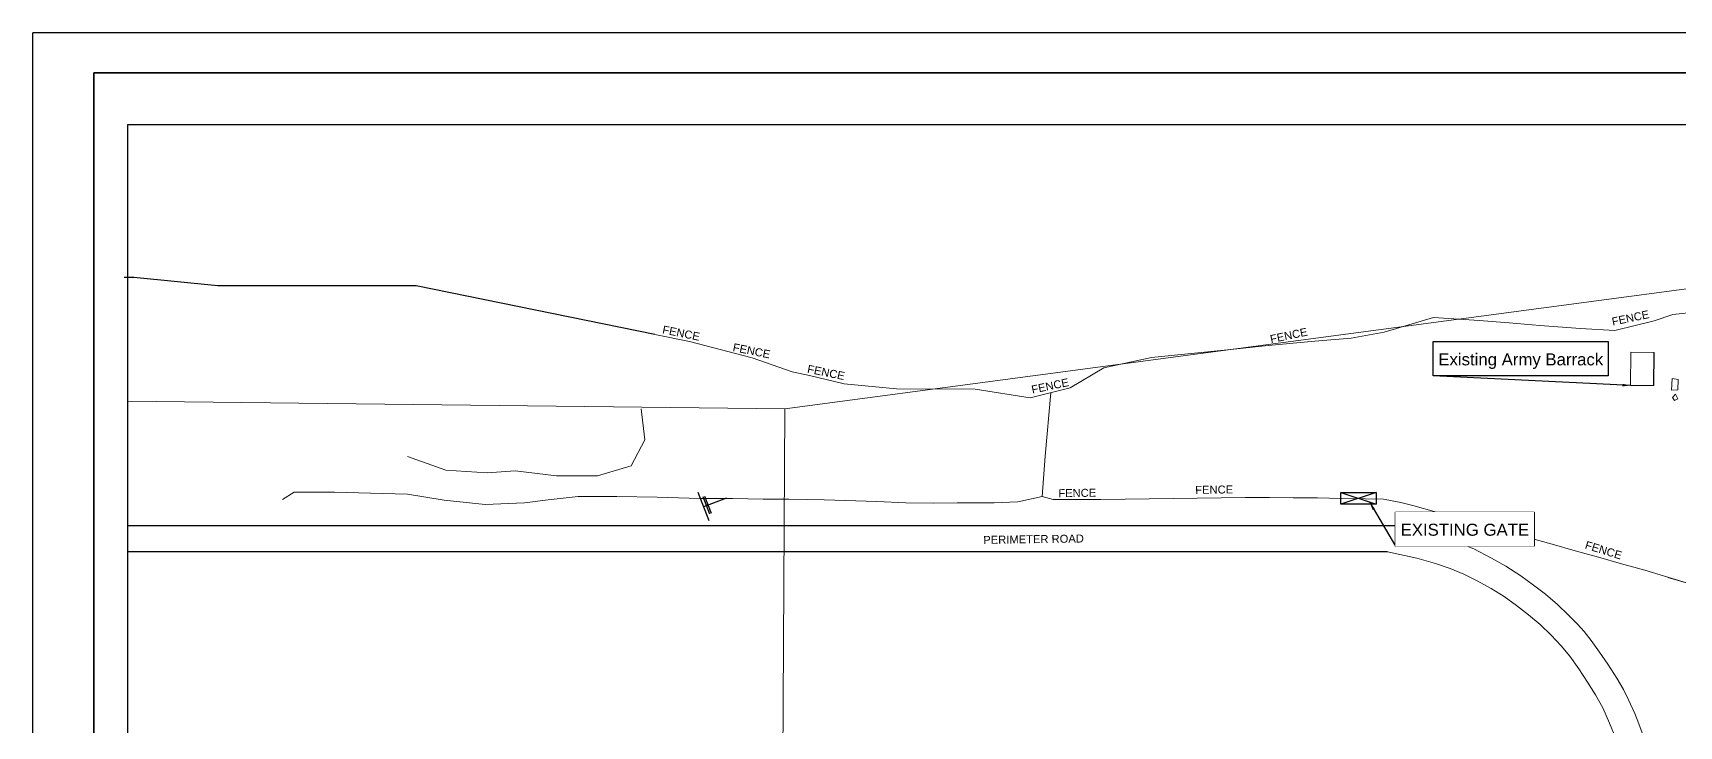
# Model space of a CAD drawing. Header units: metres. Extents: x 625987 to 635197, y 3048449 to 3066446.
# Drawn here: x 634048.8 to 634460.2, y 3063103.2 to 3063276.5 of the extents above; entities that cross this region are included whole.
import ezdxf

# ---------------------------------------------------------------- set-up
doc = ezdxf.new("R2010")
doc.units = ezdxf.units.M
for name, color, linetype in [('BUILDING', 10, 'Continuous'), ('Drain', 5, 'Continuous'), ('FENCE', 35, 'Continuous'), ('MATERIAL_BOUNDARY', 2, 'Continuous'), ('PERIMETER_ROAD', 4, 'Continuous'), ('SLAB', 251, 'Continuous')]:
    doc.layers.add(name, color=color, linetype=linetype)
doc.layers.add('C-CLER-AERO', color=253, linetype='Continuous', lineweight=5)
doc.layers.add('Gate', color=240, linetype='Continuous', lineweight=15)
doc.styles.add('ADPI R', font='swiss.ttf')
doc.styles.add('ARIAL', font='arial.ttf')
doc.styles.get("Standard").update_dxf_attribs({"font": 'arial.ttf'})
doc.linetypes.add('OLS', pattern='A,4,-2,4,-2,["OLS",ADPI R,S=1.2,R=0,X=-1.7,Y=-0.5],-2,4,-2,4,-2', length=26)
doc.dimstyles.get("Standard").update_dxf_attribs({"dimtxt": 0.18, "dimasz": 0.18, "dimexe": 0.18, "dimexo": 0.0625, "dimgap": 0.09, "dimtad": 0, "dimtih": 1, "dimtoh": 1, "dimdec": 4, "dimzin": 0, "dimdsep": 46, "dimtxsty": 'Standard', "dimcen": 0.09, "dimadec": 0, "dimazin": 0, "dimtfac": 1, "dimtdec": 4, "dimtofl": 0, "dimtmove": 0, "dimatfit": 3, "dimfxl": 1, "dimtolj": 1, "dimtzin": 0, "dimarcsym": 0})

# ---------------------------------------------------------------- blocks, each defined once
blk = doc.blocks.new('testla$0$ElectricPole')
for p, q in [((-3.82, 6.18), (3.82, 6.18)), ((-2.29, 5.43), (2.29, 5.43)), ((-2.29, 4.99), (2.29, 4.99)), ((0, 6.18), (0, 0))]:
    blk.add_line(p, q)

msp = doc.modelspace()

# ---------------------------------------------------------------- linework, layer by layer
at = {"color": 6, "linetype": 'Continuous', "lineweight": 35}
for p, q in [((634670.9, 3063266.57, 24561121.52), (634063.98, 3063266.57, 24561121.52)), ((634670.9, 3063266.57, 24561121.52), (634063.98, 3063266.57, 24561121.52)), ((634063.98, 3063266.57, 24561121.52), (634063.98, 3062842.07, 24561121.52))]:
    msp.add_line(p, q, dxfattribs=at)
at = {"extrusion": (-0.002803, 2.36744e-05, 0.999996)}
msp.add_line((634453.97, 3063188.35, 0.36), (634454.04, 3063196.67, 0.37), dxfattribs=at)
for p, q in [((634384.53, 3063161.63), (634375.69, 3063158.74)), ((634375.69, 3063161.63), (634384.53, 3063158.74)), ((634389.18, 3063153.32, 0.48), (634072.44, 3063153.32, 0.48)), ((634387.39, 3063146.76, 0.52), (634072.44, 3063146.76, 0.52))]:
    msp.add_line(p, q)
at = {"elevation": 1.07, "flags": 128}
msp.add_lwpolyline([(634204.22, 3063201.13), (634144.53, 3063213.33), (634094.97, 3063213.33), (634074, 3063215.35), (634071.59, 3063215.35)], dxfattribs=at)
for points, elevation in [([(634398.78, 3063199.34), (634442.49, 3063199.34), (634442.49, 3063190.81), (634398.78, 3063190.81)], -0.21), ([(634389.35, 3063156.75), (634424.01, 3063156.75), (634424.01, 3063148.21), (634389.35, 3063148.21)], 0.72)]:
    msp.add_lwpolyline(points, close=True, dxfattribs=dict(elevation=elevation))
msp.add_lwpolyline([(634375.69, 3063161.63), (634384.53, 3063161.63), (634384.53, 3063158.74), (634375.69, 3063158.74)], close=True)
at = {"layer": 'BUILDING'}
msp.add_line((634048.76, 3062831.02, 24561121.52), (634048.76, 3063276.52, 24561121.52), dxfattribs=at)
msp.add_line((634048.76, 3062831.02, 24561121.52), (634048.76, 3063276.52, 24561121.52), dxfattribs=at)
at = {"layer": 'BUILDING', "color": 7, "lineweight": 13}
msp.add_polyline3d([(634453.97, 3063188.35, 0.36), (634454.04, 3063196.67, 0.37), (634448.17, 3063196.71, 0.42), (634448.1, 3063188.38, 0.42)], close=True, dxfattribs=at)
msp.add_polyline3d([(634459.38, 3063186.2, 0.28), (634458.57, 3063185.37, 0.35), (634459.09, 3063184.61, 0.32), (634459.93, 3063185.02, 0.33), (634459.38, 3063186.2, 0.28)], dxfattribs=at)
at = {"layer": 'C-CLER-AERO', "linetype": 'OLS', "ltscale": 2.5, "extrusion": (-0.018935, 0.000120907, 0.999821)}
for q in [(634599.18, 3063230.78, -1300.89), (634234.94, 3062902.59, -1307.75)]:
    msp.add_line((634236.74, 3063182.58, -1307.75), q, dxfattribs=at)
at = {"layer": 'C-CLER-AERO', "linetype": 'OLS', "ltscale": 2.5, "extrusion": (-1.70488e-06, -1.15276e-06, 1)}
msp.add_line((634072.44, 3063184.5, -1307.75), (634236.74, 3063182.58, -1307.75), dxfattribs=at)
at = {"layer": 'Defpoints'}
for p in [(634048.76, 3062831.02, 24561121.52), (634048.76, 3062831.02, 24561121.52), (634048.76, 3062831.02, 24561121.52), (634048.76, 3062831.02, 24561121.52), (634048.76, 3062831.02, 24561121.52), (634678.76, 3063276.52, 24561121.52), (634048.76, 3062831.02, 24561121.52)]:
    msp.add_line(p, (634048.76, 3063276.52, 24561121.52), dxfattribs=at)
at = {"layer": 'Drain', "color": 9, "elevation": -1309.12}
msp.add_lwpolyline([(634072.44, 3063253.55), (634072.44, 3062882.3), (634597.44, 3062882.3), (634597.44, 3063253.55)], close=True, dxfattribs=at)
at = {"layer": 'FENCE', "color": 7, "lineweight": 13}
for points in [[(634463.38, 3063206.64, 0.09), (634458.66, 3063206.1, -0.35), (634454.05, 3063204.54, 0.09), (634444.22, 3063202.14, 0.47), (634435.63, 3063202.64, 0.46), (634425.45, 3063203.39, 0.45), (634417.73, 3063204.04, 0.45), (634410.3, 3063204.65, 0.58), (634398.88, 3063205.38, 0.74), (634386.5, 3063201.69, 0.88), (634386.5, 3063201.69, 0.88), (634378.28, 3063200.25, 0.93), (634369.18, 3063199.44, 1.02), (634357.53, 3063198.38, 1.18), (634347.4, 3063197.32, 1.06), (634328.37, 3063195.36, 1.15), (634316.48, 3063192.8, 1.2), (634308.05, 3063187.8, 1.29), (634298.01, 3063185.28, 0.68), (634284.25, 3063187.46, 0.89), (634264.65, 3063187.53, 0.95), (634251.56, 3063188.83, 0.89), (634242.87, 3063190.89, 0.92), (634238.56, 3063191.83, 1.01), (634228.51, 3063195.27, 1.04), (634212.87, 3063199.37, 1.21), (634204.22, 3063201.13, 1.07)], [(634301.02, 3063160.61, 1.64), (634301.8, 3063170.7, 1.47), (634303.17, 3063186.57, 1.32)], [(634386.37, 3063159.97, 0.63), (634381.89, 3063160.04, 0.48), (634375.83, 3063160.14, 0.54), (634369.84, 3063160.28, 0.55), (634363.77, 3063160.33, 0.58), (634357.87, 3063160.41, 0.42), (634351.76, 3063160.36, 0.52), (634339.79, 3063160.24, 0.52), (634333.8, 3063160.16, 0.6), (634327.75, 3063160.08, 0.73), (634321.8, 3063160, 0.86), (634315.72, 3063159.91, 1.02), (634303.75, 3063159.84, 1.3), (634301.02, 3063160.61, 1.64), (634294.98, 3063159.28, 1.48), (634289.01, 3063159.06, 1.56), (634279.77, 3063159.05, 1.08), (634273.88, 3063159, 1.31), (634266.92, 3063159.06, 1.15), (634259.7, 3063159.37, 1.08), (634246.54, 3063159.79, 1.15), (634237.71, 3063159.98, 1.22), (634231.32, 3063159.98, 1.26), (634223.63, 3063160.1, 1.35), (634215.5, 3063160.14, 1.35), (634204.81, 3063160.47, 1.35), (634194.71, 3063160.66, 1.34), (634185.09, 3063160.59, 1.33), (634177.57, 3063159.79, 1.36), (634171.63, 3063159.08, 1.4), (634161.78, 3063158.6, 1.37), (634151.59, 3063159.74, 1.6), (634142.43, 3063161.2, 1.6), (634133.14, 3063161.49, 1.63), (634124.14, 3063161.7, 1.83), (634114.06, 3063161.75, 2.13), (634111.16, 3063159.85, 2.22)], [(634457.43, 3063140.38, -0.04), (634457.43, 3063140.38, -0.04), (634463.22, 3063138.75, 0.29), (634451.65, 3063142.18, -0.21), (634445.83, 3063143.8, -0.11), (634440.06, 3063145.44, -0.15), (634434.28, 3063147.01, -0.01), (634428.48, 3063148.69, 0.02), (634422.75, 3063150.28, 0.1), (634416.94, 3063151.88, 0.23), (634411.22, 3063153.54, 0.26), (634405.38, 3063155.15, 0.35), (634399.6, 3063156.69, 0.42), (634393.73, 3063158.37, 0.6), (634390.68, 3063159.09, 0.65)]]:
    msp.add_polyline3d(points, dxfattribs=at)
at = {"layer": 'Gate', "color": 7, "lineweight": 13}
msp.add_polyline3d([(634386.37, 3063159.97, 0.63), (634390.68, 3063159.09, 0.65)], dxfattribs=at)
at = {"layer": 'MATERIAL_BOUNDARY', "color": 7, "lineweight": 13}
msp.add_polyline3d([(634200.8, 3063182.58, 0.94), (634201.68, 3063174.79, 1.12), (634198.27, 3063168.28, 0.99), (634189.86, 3063165.76, 0.89), (634179.61, 3063165.82, 1.31), (634169.3, 3063167.02, 1.13), (634162.31, 3063166.55, 1.15), (634152, 3063167.24, 1.52), (634142.4, 3063170.59, 2.36)], dxfattribs=at)
at = {"layer": 'PERIMETER_ROAD', "color": 7, "lineweight": 13}
for points in [[(634389.18, 3063153.32, 0.48), (634392.74, 3063152.56, 0.5), (634395.88, 3063151.86, 0.49), (634400.68, 3063150.5, 0.48), (634404.93, 3063149.1, 0.46), (634408.96, 3063147.51, 0.42), (634413.35, 3063145.23, 0.39), (634416.95, 3063143.21, 0.38), (634420.71, 3063140.79, 0.35), (634423.86, 3063138.5, 0.34), (634426.86, 3063136.18, 0.33), (634429.89, 3063133.61, 0.3), (634432.62, 3063131, 0.29), (634434.81, 3063128.75, 0.27), (634436.5, 3063126.84, 0.24), (634438.26, 3063124.62, 0.21), (634440.37, 3063121.68, 0.19), (634442.4, 3063118.74, 0.17), (634444.71, 3063115.18, 0.14), (634446.31, 3063112.35, 0.12), (634447.63, 3063109.77, 0.11), (634449.21, 3063106.39, 0.1), (634450.22, 3063103.82, 0.08), (634451.26, 3063100.9, 0.06)], [(634444.4, 3063100.16, 0.07), (634442.87, 3063103.99, 0.1), (634441.17, 3063107.8, 0.1), (634439.39, 3063111.05, 0.13), (634437.37, 3063114.25, 0.16), (634435.18, 3063117.55, 0.19), (634432.95, 3063120.7, 0.24), (634430.73, 3063123.31, 0.24), (634428.23, 3063125.95, 0.27), (634425.49, 3063128.59, 0.31), (634422.6, 3063131.04, 0.3), (634419.63, 3063133.34, 0.32), (634416.48, 3063135.6, 0.34), (634413.24, 3063137.66, 0.35), (634409.76, 3063139.57, 0.38), (634406.4, 3063141.24, 0.39), (634403, 3063142.66, 0.43), (634399.36, 3063143.86, 0.46), (634394.69, 3063145.19, 0.49), (634387.39, 3063146.76, 0.52)]]:
    msp.add_polyline3d(points, dxfattribs=at)
at = {"layer": 'SLAB', "color": 7, "lineweight": 13}
msp.add_polyline3d([(634458.37, 3063187.23, 0.28), (634459.96, 3063187.27, 0.27), (634460.01, 3063189.89, 0.31), (634458.53, 3063190.13, 0.32), (634458.37, 3063187.23, 0.28)], dxfattribs=at)

# ---------------------------------------------------------------- block references
at = {"color": 7, "lineweight": 13, "rotation": 111.138714307345}
msp.add_blockref('testla$0$ElectricPole', (634222.21, 3063160.33, -1.5), dxfattribs=at)

# ---------------------------------------------------------------- texts
at = {"color": 7, "linetype": 'Continuous', "style": 'ARIAL', "width": 1}
for s, rotation, p in [('FENCE', 11.7999, (634443.66, 3063203.33)), ('FENCE', 348.5597, (634205.96, 3063201.44)), ('FENCE', 11.7999, (634358.24, 3063198.95)), ('FENCE', 348.5597, (634223.56, 3063197.01)), ('FENCE', 348.5597, (634242.18, 3063191.61)), ('FENCE', 11.7999, (634298.59, 3063186.33)), ('FENCE', 0.8191, (634305.09, 3063160.45)), ('FENCE', 0.8191, (634339.31, 3063161.27)), ('PERIMETER ROAD', 0.8191, (634286.33, 3063148.78)), ('FENCE', 342.7727, (634436.56, 3063147.66))]:
    msp.add_text(s, height=2, rotation=rotation, dxfattribs=at).set_placement(p)
msp.add_text('Existing Army Barrack', height=3, dxfattribs=at).set_placement((634400.06, 3063193.41, -0.21))

# ---------------------------------------------------------------- leaders
for points in [[(634448.1, 3063188.38, 0.42), (634398.78, 3063190.81, 0.42)], [(634382.92, 3063159.12, 1.35), (634389.35, 3063148.21, 1.35)]]:
    msp.add_leader(points, dimstyle='Standard', override={"dimasz": 2, "dimgap": 0.09, "dimtad": 0})

# ---------------------------------------------------------------- next in the draw order: wipeouts: each hides what was drawn before it
msp.add_wipeout([(634389.35, 3063156.75), (634389.35, 3063148.21), (634424.01, 3063148.21), (634424.01, 3063156.75)])

# ---------------------------------------------------------------- next in the draw order: texts
msp.add_text('EXISTING GATE', height=3, dxfattribs=at).set_placement((634390.63, 3063150.82, 0.72))

doc.saveas('drawing.dxf')
